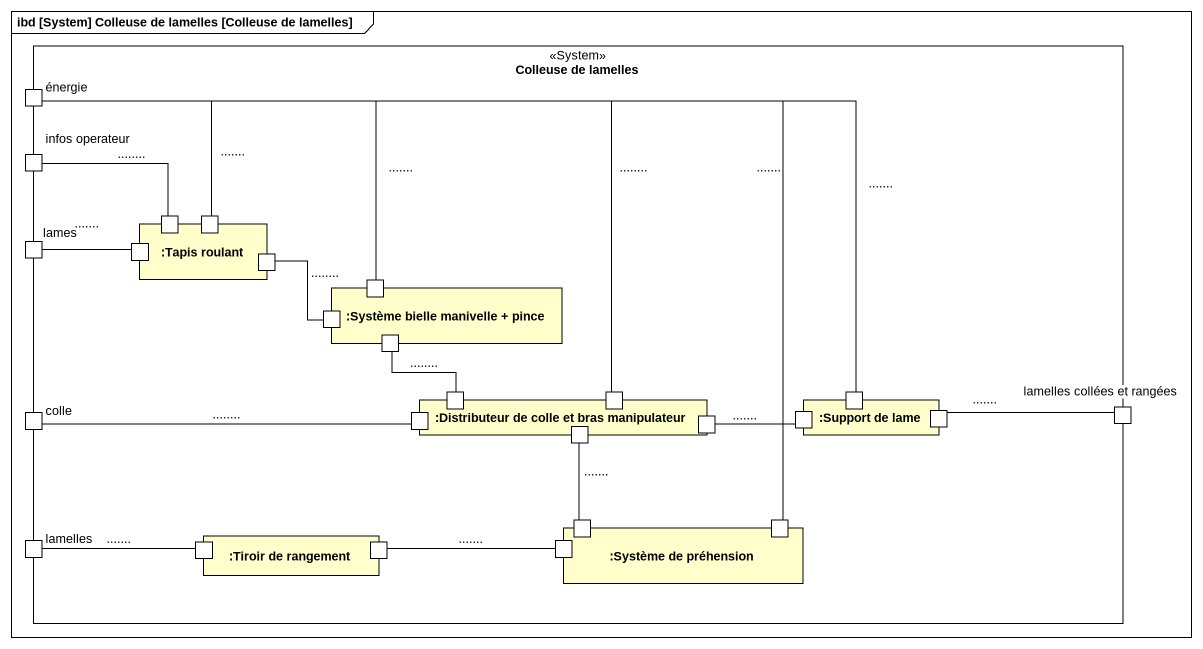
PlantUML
@startuml
mainframe ibd [System] Colleuse de lamelles [Colleuse de lamelles]
rectangle "Colleuse de lamelles" as Colleuse_de_lamelles <<System>> {
  port énergie
  port "infos operateur" as infos_operateur
  port lames
  rectangle ":Tapis roulant" as Tapis_roulant {
    port " " as port1
    port " " as port2
    port " " as port3
    port " " as port4
  }
  rectangle ":Système bielle manivelle + pince" as Système_bielle_manivelle {
    port " " as port5
    port " " as port6
    port " " as port7
  }
  port colle
  rectangle ":Distributeur de colle et bras manipulateur" as Distributeur_de_colle_et {
    port " " as port8
    port " " as port9
    port " " as port10
    port " " as port11
    port " " as port15
  }
  rectangle ":Support de lame" as Support_de_lame {
    port " " as port12
    port " " as port13
    port " " as port14
  }
  port "lamelles collées et rangées" as lamelles_collées_et_rangées
  rectangle ":Système de préhension" as Système_de_préhension {
    port " " as port16
    port " " as port17
    port " " as port20
  }
  port lamelles
  rectangle ":Tiroir de rangement" as Tiroir_de_rangement {
    port " " as port18
    port " " as port19
  }
}
énergie -- port2 : .......
énergie -right- port6 : .......
énergie -right- port10 : ........
énergie -right- port13 : .......
énergie -right- port17 : .......
infos_operateur -right- port1 : ........
lames -right- port3 : .......
port4 -- port5 : ........
port7 -- port9 : ........
colle -right- port8 : ........
port11 -right- port12 : .......
port14 -right- lamelles_collées_et_rangées : .......
port16 -up- port15 : .......
lamelles -right- port18 : .......
port19 -right- port20 : .......
@enduml
